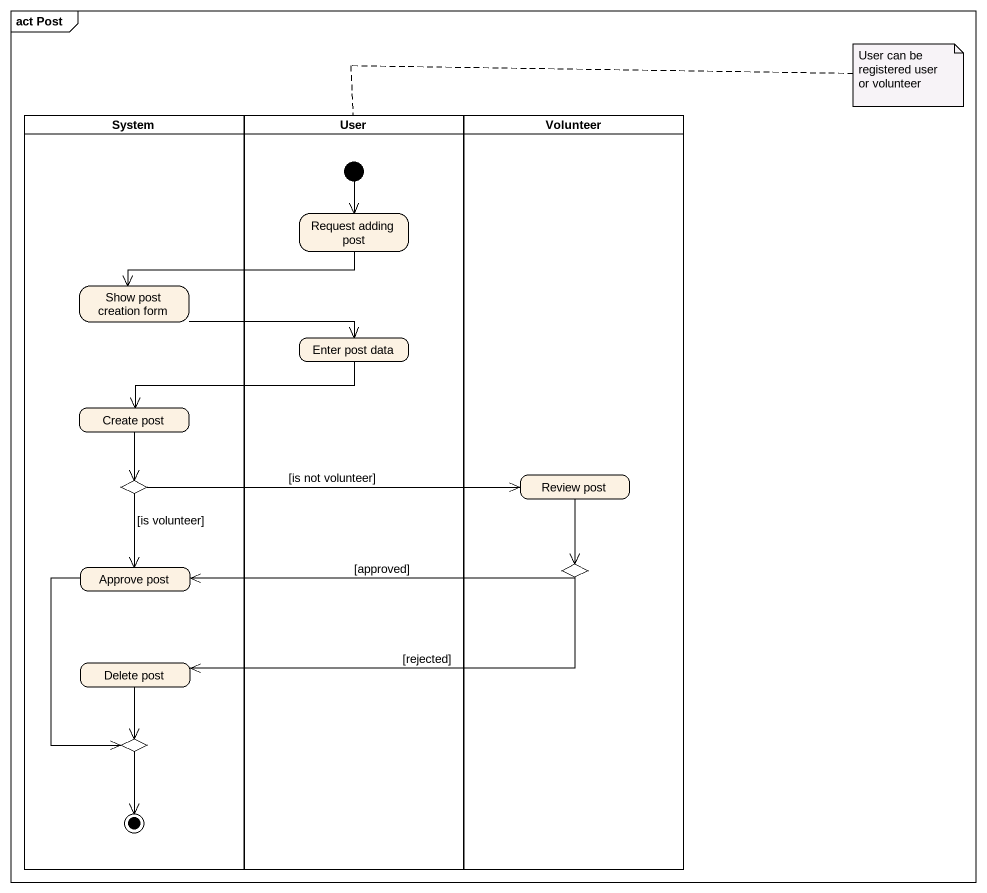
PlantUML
@startuml
mainframe act Post
hide empty description
state System <<partition>> {
  state "Show post creation form" as Show_post_creation_form
  state "Create post" as Create_post
  state choice1 <<choice>>
  state "Approve post" as Approve_post
  state "Delete post" as Delete_post
  state choice3 <<choice>>
  choice3 --> [*]
}
state User <<partition>> {
  state "Request adding post" as Request_adding_post
  state "Enter post data" as Enter_post_data
  [*] --> Request_adding_post
}
state Volunteer <<partition>> {
  state "Review post" as Review_post
  state choice2 <<choice>>
}
Request_adding_post -left-> Show_post_creation_form
Show_post_creation_form -right-> Enter_post_data
Enter_post_data -left-> Create_post
Create_post --> choice1
choice1 -right-> Review_post : [is not volunteer]
choice1 --> Approve_post : [is volunteer]
Review_post --> choice2
Approve_post --> choice3
choice2 -left-> Approve_post : [approved]
choice2 -left-> Delete_post : [rejected]
Delete_post --> choice3
note top of User : User can be registered user or volunteer
@enduml
